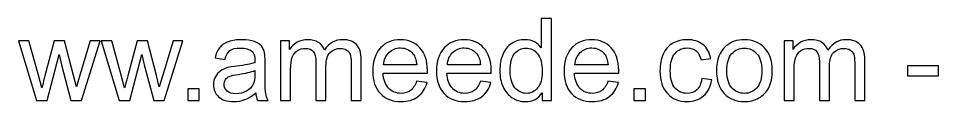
# Model space of a CAD drawing. Header units: millimetres. Extents: x -157 to 980, y -95 to 1044.
# Drawn here: x 110.8 to 178.7, y -94.8 to -88.7 of the extents above; entities that cross this region are included whole.
import ezdxf

# ---------------------------------------------------------------- set-up
doc = ezdxf.new("R2010")
doc.units = ezdxf.units.MM
doc.header["$MEASUREMENT"] = 0
doc.layers.add('Layer 1', color=7, linetype='Continuous')

msp = doc.modelspace()

# ---------------------------------------------------------------- linework, layer by layer
at = {"layer": 'Layer 1', "color": 250}
for points, knots in [([(149.4465, -94.7385), (149.4465, -94.7385), (149.4465, -94.1811), (149.4465, -94.1811), (149.4465, -94.1811), (149.1686, -94.6143), (148.7593, -94.8316), (148.2189, -94.8316), (148.2189, -94.8316), (147.8689, -94.8316), (147.5472, -94.7357), (147.2551, -94.5424), (147.2551, -94.5424), (146.9616, -94.3504), (146.7344, -94.0809), (146.5721, -93.7366), (146.5721, -93.7366), (146.4112, -93.3909), (146.3308, -92.9944), (146.3308, -92.5456), (146.3308, -92.5456), (146.3308, -92.1082), (146.4042, -91.7117), (146.5495, -91.3546), (146.5495, -91.3546), (146.6963, -90.999), (146.915, -90.7253), (147.2071, -90.5362), (147.2071, -90.5362), (147.4978, -90.3457), (147.8252, -90.2511), (148.185, -90.2511), (148.185, -90.2511), (148.4503, -90.2511), (148.686, -90.3076), (148.892, -90.4191), (148.892, -90.4191), (149.098, -90.5306), (149.2659, -90.6773), (149.3957, -90.8565), (149.3957, -90.8565), (149.3957, -90.8565), (149.3957, -88.6763), (149.3957, -88.6763), (149.3957, -88.6763), (149.3957, -88.6763), (150.1408, -88.6763), (150.1408, -88.6763), (150.1408, -88.6763), (150.1408, -88.6763), (150.1408, -94.7385), (150.1408, -94.7385), (150.1408, -94.7385), (150.1408, -94.7385), (149.4465, -94.7385), (149.4465, -94.7385)], [0, 0, 0, 0, 0.0666667, 0.0666667, 0.0666667, 0.0666667, 0.1333333, 0.1333333, 0.1333333, 0.1333333, 0.2, 0.2, 0.2, 0.2, 0.2666667, 0.2666667, 0.2666667, 0.2666667, 0.3333333, 0.3333333, 0.3333333, 0.3333333, 0.4, 0.4, 0.4, 0.4, 0.4666667, 0.4666667, 0.4666667, 0.4666667, 0.5333333, 0.5333333, 0.5333333, 0.5333333, 0.6, 0.6, 0.6, 0.6, 0.6666667, 0.6666667, 0.6666667, 0.6666667, 0.7333333, 0.7333333, 0.7333333, 0.7333333, 0.8, 0.8, 0.8, 0.8, 0.8666667, 0.8666667, 0.8666667, 0.8666667, 1, 1, 1, 1]), ([(112.1069, -94.7385), (112.1069, -94.7385), (110.7791, -90.3443), (110.7791, -90.3443), (110.7791, -90.3443), (110.7791, -90.3443), (111.558, -90.3443), (111.558, -90.3443), (111.558, -90.3443), (111.558, -90.3443), (112.2593, -92.8801), (112.2593, -92.8801), (112.2593, -92.8801), (112.2593, -92.8801), (112.5077, -93.8241), (112.5077, -93.8241), (112.5077, -93.8241), (112.5176, -93.7775), (112.5938, -93.4756), (112.7349, -92.9182), (112.7349, -92.9182), (112.7349, -92.9182), (113.4306, -90.3443), (113.4306, -90.3443), (113.4306, -90.3443), (113.4306, -90.3443), (114.194, -90.3443), (114.194, -90.3443), (114.194, -90.3443), (114.194, -90.3443), (114.8558, -92.8956), (114.8558, -92.8956), (114.8558, -92.8956), (114.8558, -92.8956), (115.0717, -93.7324), (115.0717, -93.7324), (115.0717, -93.7324), (115.0717, -93.7324), (115.3243, -92.8843), (115.3243, -92.8843), (115.3243, -92.8843), (115.3243, -92.8843), (116.0835, -90.3443), (116.0835, -90.3443), (116.0835, -90.3443), (116.0835, -90.3443), (116.8074, -90.3443), (116.8074, -90.3443), (116.8074, -90.3443), (116.8074, -90.3443), (115.4287, -94.7385), (115.4287, -94.7385), (115.4287, -94.7385), (115.4287, -94.7385), (114.6582, -94.7385), (114.6582, -94.7385), (114.6582, -94.7385), (114.6582, -94.7385), (113.9611, -92.1096), (113.9611, -92.1096), (113.9611, -92.1096), (113.9611, -92.1096), (113.7847, -91.3575), (113.7847, -91.3575), (113.7847, -91.3575), (113.7847, -91.3575), (112.8957, -94.7385), (112.8957, -94.7385), (112.8957, -94.7385), (112.8957, -94.7385), (112.1069, -94.7385), (112.1069, -94.7385)], [0, 0, 0, 0, 0.0526316, 0.0526316, 0.0526316, 0.0526316, 0.1052632, 0.1052632, 0.1052632, 0.1052632, 0.1578947, 0.1578947, 0.1578947, 0.1578947, 0.2105263, 0.2105263, 0.2105263, 0.2105263, 0.2631579, 0.2631579, 0.2631579, 0.2631579, 0.3157895, 0.3157895, 0.3157895, 0.3157895, 0.3684211, 0.3684211, 0.3684211, 0.3684211, 0.4210526, 0.4210526, 0.4210526, 0.4210526, 0.4736842, 0.4736842, 0.4736842, 0.4736842, 0.5263158, 0.5263158, 0.5263158, 0.5263158, 0.5789474, 0.5789474, 0.5789474, 0.5789474, 0.6315789, 0.6315789, 0.6315789, 0.6315789, 0.6842105, 0.6842105, 0.6842105, 0.6842105, 0.7368421, 0.7368421, 0.7368421, 0.7368421, 0.7894737, 0.7894737, 0.7894737, 0.7894737, 0.8421053, 0.8421053, 0.8421053, 0.8421053, 0.8947368, 0.8947368, 0.8947368, 0.8947368, 1, 1, 1, 1]), ([(118.2213, -94.7385), (118.2213, -94.7385), (116.8935, -90.3443), (116.8935, -90.3443), (116.8935, -90.3443), (116.8935, -90.3443), (117.6724, -90.3443), (117.6724, -90.3443), (117.6724, -90.3443), (117.6724, -90.3443), (118.3737, -92.8801), (118.3737, -92.8801), (118.3737, -92.8801), (118.3737, -92.8801), (118.6221, -93.8241), (118.6221, -93.8241), (118.6221, -93.8241), (118.632, -93.7775), (118.7082, -93.4756), (118.8493, -92.9182), (118.8493, -92.9182), (118.8493, -92.9182), (119.545, -90.3443), (119.545, -90.3443), (119.545, -90.3443), (119.545, -90.3443), (120.3084, -90.3443), (120.3084, -90.3443), (120.3084, -90.3443), (120.3084, -90.3443), (120.9702, -92.8956), (120.9702, -92.8956), (120.9702, -92.8956), (120.9702, -92.8956), (121.1861, -93.7324), (121.1861, -93.7324), (121.1861, -93.7324), (121.1861, -93.7324), (121.4387, -92.8843), (121.4387, -92.8843), (121.4387, -92.8843), (121.4387, -92.8843), (122.1979, -90.3443), (122.1979, -90.3443), (122.1979, -90.3443), (122.1979, -90.3443), (122.9218, -90.3443), (122.9218, -90.3443), (122.9218, -90.3443), (122.9218, -90.3443), (121.5431, -94.7385), (121.5431, -94.7385), (121.5431, -94.7385), (121.5431, -94.7385), (120.7726, -94.7385), (120.7726, -94.7385), (120.7726, -94.7385), (120.7726, -94.7385), (120.0755, -92.1096), (120.0755, -92.1096), (120.0755, -92.1096), (120.0755, -92.1096), (119.8991, -91.3575), (119.8991, -91.3575), (119.8991, -91.3575), (119.8991, -91.3575), (119.0101, -94.7385), (119.0101, -94.7385), (119.0101, -94.7385), (119.0101, -94.7385), (118.2213, -94.7385), (118.2213, -94.7385)], [0, 0, 0, 0, 0.0526316, 0.0526316, 0.0526316, 0.0526316, 0.1052632, 0.1052632, 0.1052632, 0.1052632, 0.1578947, 0.1578947, 0.1578947, 0.1578947, 0.2105263, 0.2105263, 0.2105263, 0.2105263, 0.2631579, 0.2631579, 0.2631579, 0.2631579, 0.3157895, 0.3157895, 0.3157895, 0.3157895, 0.3684211, 0.3684211, 0.3684211, 0.3684211, 0.4210526, 0.4210526, 0.4210526, 0.4210526, 0.4736842, 0.4736842, 0.4736842, 0.4736842, 0.5263158, 0.5263158, 0.5263158, 0.5263158, 0.5789474, 0.5789474, 0.5789474, 0.5789474, 0.6315789, 0.6315789, 0.6315789, 0.6315789, 0.6842105, 0.6842105, 0.6842105, 0.6842105, 0.7368421, 0.7368421, 0.7368421, 0.7368421, 0.7894737, 0.7894737, 0.7894737, 0.7894737, 0.8421053, 0.8421053, 0.8421053, 0.8421053, 0.8947368, 0.8947368, 0.8947368, 0.8947368, 1, 1, 1, 1]), ([(128.3009, -94.1882), (128.0243, -94.4238), (127.7576, -94.5889), (127.5022, -94.6863), (127.5022, -94.6863), (127.2468, -94.7837), (126.9731, -94.8316), (126.6795, -94.8316), (126.6795, -94.8316), (126.1969, -94.8316), (125.8258, -94.7145), (125.5662, -94.4789), (125.5662, -94.4789), (125.3065, -94.2446), (125.1767, -93.944), (125.1767, -93.5786), (125.1767, -93.5786), (125.1767, -93.3641), (125.2261, -93.1679), (125.3235, -92.9901), (125.3235, -92.9901), (125.4222, -92.8123), (125.5506, -92.6712), (125.7087, -92.564), (125.7087, -92.564), (125.8681, -92.4567), (126.0459, -92.3749), (126.2449, -92.3198), (126.2449, -92.3198), (126.3917, -92.2817), (126.6132, -92.2451), (126.9081, -92.2084), (126.9081, -92.2084), (127.5093, -92.1378), (127.9538, -92.0517), (128.2374, -91.953), (128.2374, -91.953), (128.2402, -91.8514), (128.2416, -91.7864), (128.2416, -91.7596), (128.2416, -91.7596), (128.2416, -91.4577), (128.1711, -91.2446), (128.03, -91.1204), (128.03, -91.1204), (127.8395, -90.9525), (127.5558, -90.8692), (127.1805, -90.8692), (127.1805, -90.8692), (126.8291, -90.8692), (126.5695, -90.9313), (126.403, -91.0541), (126.403, -91.0541), (126.235, -91.1768), (126.1123, -91.3942), (126.0318, -91.7074), (126.0318, -91.7074), (126.0318, -91.7074), (125.3037, -91.6058), (125.3037, -91.6058), (125.3037, -91.6058), (125.37, -91.294), (125.4787, -91.0414), (125.6311, -90.8495), (125.6311, -90.8495), (125.7835, -90.6576), (126.0036, -90.5108), (126.2915, -90.4064), (126.2915, -90.4064), (126.5779, -90.3034), (126.9124, -90.2511), (127.2906, -90.2511), (127.2906, -90.2511), (127.6659, -90.2511), (127.9721, -90.2949), (128.2078, -90.3838), (128.2078, -90.3838), (128.442, -90.4727), (128.6156, -90.5828), (128.7257, -90.7168), (128.7257, -90.7168), (128.8357, -90.8509), (128.9133, -91.0202), (128.9585, -91.2248), (128.9585, -91.2248), (128.9825, -91.3518), (128.9952, -91.5804), (128.9952, -91.9092), (128.9952, -91.9092), (128.9952, -91.9092), (128.9952, -92.897), (128.9952, -92.897), (128.9952, -92.897), (128.9952, -93.587), (129.0107, -94.0231), (129.0417, -94.2079), (129.0417, -94.2079), (129.0714, -94.3928), (129.1335, -94.5692), (129.2238, -94.7385), (129.2238, -94.7385), (129.2238, -94.7385), (128.4448, -94.7385), (128.4448, -94.7385), (128.4448, -94.7385), (128.3701, -94.5819), (128.3221, -94.3984), (128.3009, -94.1882)], [0, 0, 0, 0, 0.0357143, 0.0357143, 0.0357143, 0.0357143, 0.0714286, 0.0714286, 0.0714286, 0.0714286, 0.1071429, 0.1071429, 0.1071429, 0.1071429, 0.1428571, 0.1428571, 0.1428571, 0.1428571, 0.1785714, 0.1785714, 0.1785714, 0.1785714, 0.2142857, 0.2142857, 0.2142857, 0.2142857, 0.25, 0.25, 0.25, 0.25, 0.2857143, 0.2857143, 0.2857143, 0.2857143, 0.3214286, 0.3214286, 0.3214286, 0.3214286, 0.3571429, 0.3571429, 0.3571429, 0.3571429, 0.3928571, 0.3928571, 0.3928571, 0.3928571, 0.4285714, 0.4285714, 0.4285714, 0.4285714, 0.4642857, 0.4642857, 0.4642857, 0.4642857, 0.5, 0.5, 0.5, 0.5, 0.5357143, 0.5357143, 0.5357143, 0.5357143, 0.5714286, 0.5714286, 0.5714286, 0.5714286, 0.6071429, 0.6071429, 0.6071429, 0.6071429, 0.6428571, 0.6428571, 0.6428571, 0.6428571, 0.6785714, 0.6785714, 0.6785714, 0.6785714, 0.7142857, 0.7142857, 0.7142857, 0.7142857, 0.75, 0.75, 0.75, 0.75, 0.7857143, 0.7857143, 0.7857143, 0.7857143, 0.8214286, 0.8214286, 0.8214286, 0.8214286, 0.8571429, 0.8571429, 0.8571429, 0.8571429, 0.8928571, 0.8928571, 0.8928571, 0.8928571, 0.9285714, 0.9285714, 0.9285714, 0.9285714, 1, 1, 1, 1]), ([(130.1396, -94.7385), (130.1396, -94.7385), (130.1396, -90.3443), (130.1396, -90.3443), (130.1396, -90.3443), (130.1396, -90.3443), (130.8085, -90.3443), (130.8085, -90.3443), (130.8085, -90.3443), (130.8085, -90.3443), (130.8085, -90.9652), (130.8085, -90.9652), (130.8085, -90.9652), (130.9453, -90.7507), (131.1288, -90.5771), (131.3574, -90.4473), (131.3574, -90.4473), (131.586, -90.3161), (131.8456, -90.2511), (132.1377, -90.2511), (132.1377, -90.2511), (132.4623, -90.2511), (132.729, -90.3189), (132.9364, -90.4529), (132.9364, -90.4529), (133.1439, -90.5884), (133.2906, -90.7761), (133.3753, -91.0188), (133.3753, -91.0188), (133.7252, -90.5066), (134.1782, -90.2511), (134.737, -90.2511), (134.737, -90.2511), (135.1745, -90.2511), (135.5117, -90.3711), (135.746, -90.6124), (135.746, -90.6124), (135.9816, -90.8537), (136.1002, -91.2248), (136.1002, -91.7258), (136.1002, -91.7258), (136.1002, -91.7258), (136.1002, -94.7385), (136.1002, -94.7385), (136.1002, -94.7385), (136.1002, -94.7385), (135.3551, -94.7385), (135.3551, -94.7385), (135.3551, -94.7385), (135.3551, -94.7385), (135.3551, -91.9727), (135.3551, -91.9727), (135.3551, -91.9727), (135.3551, -91.6764), (135.3297, -91.4619), (135.2817, -91.3307), (135.2817, -91.3307), (135.2337, -91.1994), (135.1462, -91.095), (135.0178, -91.0146), (135.0178, -91.0146), (134.8908, -90.9341), (134.7413, -90.8946), (134.5705, -90.8946), (134.5705, -90.8946), (134.2601, -90.8946), (134.0032, -90.9976), (133.7986, -91.2022), (133.7986, -91.2022), (133.594, -91.4083), (133.4924, -91.7371), (133.4924, -92.1886), (133.4924, -92.1886), (133.4924, -92.1886), (133.4924, -94.7385), (133.4924, -94.7385), (133.4924, -94.7385), (133.4924, -94.7385), (132.7473, -94.7385), (132.7473, -94.7385), (132.7473, -94.7385), (132.7473, -94.7385), (132.7473, -91.8866), (132.7473, -91.8866), (132.7473, -91.8866), (132.7473, -91.5564), (132.6867, -91.3081), (132.5653, -91.143), (132.5653, -91.143), (132.444, -90.9779), (132.245, -90.8946), (131.9698, -90.8946), (131.9698, -90.8946), (131.761, -90.8946), (131.5677, -90.9497), (131.3899, -91.0597), (131.3899, -91.0597), (131.2121, -91.1698), (131.0836, -91.3307), (131.0032, -91.5437), (131.0032, -91.5437), (130.9242, -91.7554), (130.8847, -92.0616), (130.8847, -92.461), (130.8847, -92.461), (130.8847, -92.461), (130.8847, -94.7385), (130.8847, -94.7385), (130.8847, -94.7385), (130.8847, -94.7385), (130.1396, -94.7385), (130.1396, -94.7385)], [0, 0, 0, 0, 0.0344828, 0.0344828, 0.0344828, 0.0344828, 0.0689655, 0.0689655, 0.0689655, 0.0689655, 0.1034483, 0.1034483, 0.1034483, 0.1034483, 0.137931, 0.137931, 0.137931, 0.137931, 0.1724138, 0.1724138, 0.1724138, 0.1724138, 0.2068966, 0.2068966, 0.2068966, 0.2068966, 0.2413793, 0.2413793, 0.2413793, 0.2413793, 0.2758621, 0.2758621, 0.2758621, 0.2758621, 0.3103448, 0.3103448, 0.3103448, 0.3103448, 0.3448276, 0.3448276, 0.3448276, 0.3448276, 0.3793103, 0.3793103, 0.3793103, 0.3793103, 0.4137931, 0.4137931, 0.4137931, 0.4137931, 0.4482759, 0.4482759, 0.4482759, 0.4482759, 0.4827586, 0.4827586, 0.4827586, 0.4827586, 0.5172414, 0.5172414, 0.5172414, 0.5172414, 0.5517241, 0.5517241, 0.5517241, 0.5517241, 0.5862069, 0.5862069, 0.5862069, 0.5862069, 0.6206897, 0.6206897, 0.6206897, 0.6206897, 0.6551724, 0.6551724, 0.6551724, 0.6551724, 0.6896552, 0.6896552, 0.6896552, 0.6896552, 0.7241379, 0.7241379, 0.7241379, 0.7241379, 0.7586207, 0.7586207, 0.7586207, 0.7586207, 0.7931034, 0.7931034, 0.7931034, 0.7931034, 0.8275862, 0.8275862, 0.8275862, 0.8275862, 0.862069, 0.862069, 0.862069, 0.862069, 0.8965517, 0.8965517, 0.8965517, 0.8965517, 0.9310345, 0.9310345, 0.9310345, 0.9310345, 1, 1, 1, 1]), ([(140.1896, -93.3161), (140.1896, -93.3161), (140.9601, -93.4177), (140.9601, -93.4177), (140.9601, -93.4177), (140.8401, -93.865), (140.6158, -94.2136), (140.2884, -94.4605), (140.2884, -94.4605), (139.961, -94.7075), (139.5433, -94.8316), (139.0339, -94.8316), (139.0339, -94.8316), (138.3933, -94.8316), (137.8853, -94.6341), (137.5099, -94.239), (137.5099, -94.239), (137.1345, -93.8453), (136.9469, -93.2907), (136.9469, -92.5781), (136.9469, -92.5781), (136.9469, -91.8415), (137.136, -91.2686), (137.5155, -90.8622), (137.5155, -90.8622), (137.8951, -90.4543), (138.3876, -90.2511), (138.993, -90.2511), (138.993, -90.2511), (139.5786, -90.2511), (140.057, -90.4501), (140.4281, -90.8495), (140.4281, -90.8495), (140.7992, -91.2488), (140.9855, -91.8104), (140.9855, -92.5343), (140.9855, -92.5343), (140.9855, -92.5781), (140.9841, -92.6444), (140.9813, -92.7319), (140.9813, -92.7319), (140.9813, -92.7319), (137.7089, -92.7319), (137.7089, -92.7319), (137.7089, -92.7319), (137.7371, -93.2131), (137.8726, -93.5828), (138.1181, -93.8382), (138.1181, -93.8382), (138.3622, -94.0936), (138.6684, -94.222), (139.0339, -94.222), (139.0339, -94.222), (139.3063, -94.222), (139.5391, -94.1501), (139.731, -94.0061), (139.731, -94.0061), (139.9243, -93.8622), (140.0767, -93.6322), (140.1896, -93.3161)], [0, 0, 0, 0, 0.0625, 0.0625, 0.0625, 0.0625, 0.125, 0.125, 0.125, 0.125, 0.1875, 0.1875, 0.1875, 0.1875, 0.25, 0.25, 0.25, 0.25, 0.3125, 0.3125, 0.3125, 0.3125, 0.375, 0.375, 0.375, 0.375, 0.4375, 0.4375, 0.4375, 0.4375, 0.5, 0.5, 0.5, 0.5, 0.5625, 0.5625, 0.5625, 0.5625, 0.625, 0.625, 0.625, 0.625, 0.6875, 0.6875, 0.6875, 0.6875, 0.75, 0.75, 0.75, 0.75, 0.8125, 0.8125, 0.8125, 0.8125, 0.875, 0.875, 0.875, 0.875, 1, 1, 1, 1]), ([(144.8985, -93.3161), (144.8985, -93.3161), (145.669, -93.4177), (145.669, -93.4177), (145.669, -93.4177), (145.549, -93.865), (145.3247, -94.2136), (144.9973, -94.4605), (144.9973, -94.4605), (144.6699, -94.7075), (144.2522, -94.8316), (143.7428, -94.8316), (143.7428, -94.8316), (143.1022, -94.8316), (142.5942, -94.6341), (142.2188, -94.239), (142.2188, -94.239), (141.8434, -93.8453), (141.6558, -93.2907), (141.6558, -92.5781), (141.6558, -92.5781), (141.6558, -91.8415), (141.8449, -91.2686), (142.2244, -90.8622), (142.2244, -90.8622), (142.604, -90.4543), (143.0965, -90.2511), (143.7019, -90.2511), (143.7019, -90.2511), (144.2875, -90.2511), (144.7659, -90.4501), (145.137, -90.8495), (145.137, -90.8495), (145.5081, -91.2488), (145.6944, -91.8104), (145.6944, -92.5343), (145.6944, -92.5343), (145.6944, -92.5781), (145.693, -92.6444), (145.6902, -92.7319), (145.6902, -92.7319), (145.6902, -92.7319), (142.4178, -92.7319), (142.4178, -92.7319), (142.4178, -92.7319), (142.446, -93.2131), (142.5815, -93.5828), (142.827, -93.8382), (142.827, -93.8382), (143.0711, -94.0936), (143.3773, -94.222), (143.7428, -94.222), (143.7428, -94.222), (144.0152, -94.222), (144.248, -94.1501), (144.4399, -94.0061), (144.4399, -94.0061), (144.6332, -93.8622), (144.7856, -93.6322), (144.8985, -93.3161)], [0, 0, 0, 0, 0.0625, 0.0625, 0.0625, 0.0625, 0.125, 0.125, 0.125, 0.125, 0.1875, 0.1875, 0.1875, 0.1875, 0.25, 0.25, 0.25, 0.25, 0.3125, 0.3125, 0.3125, 0.3125, 0.375, 0.375, 0.375, 0.375, 0.4375, 0.4375, 0.4375, 0.4375, 0.5, 0.5, 0.5, 0.5, 0.5625, 0.5625, 0.5625, 0.5625, 0.625, 0.625, 0.625, 0.625, 0.6875, 0.6875, 0.6875, 0.6875, 0.75, 0.75, 0.75, 0.75, 0.8125, 0.8125, 0.8125, 0.8125, 0.875, 0.875, 0.875, 0.875, 1, 1, 1, 1]), ([(154.3163, -93.3161), (154.3163, -93.3161), (155.0868, -93.4177), (155.0868, -93.4177), (155.0868, -93.4177), (154.9668, -93.865), (154.7425, -94.2136), (154.4151, -94.4605), (154.4151, -94.4605), (154.0877, -94.7075), (153.67, -94.8316), (153.1606, -94.8316), (153.1606, -94.8316), (152.52, -94.8316), (152.012, -94.6341), (151.6366, -94.239), (151.6366, -94.239), (151.2612, -93.8453), (151.0736, -93.2907), (151.0736, -92.5781), (151.0736, -92.5781), (151.0736, -91.8415), (151.2627, -91.2686), (151.6422, -90.8622), (151.6422, -90.8622), (152.0218, -90.4543), (152.5143, -90.2511), (153.1197, -90.2511), (153.1197, -90.2511), (153.7053, -90.2511), (154.1837, -90.4501), (154.5548, -90.8495), (154.5548, -90.8495), (154.9259, -91.2488), (155.1122, -91.8104), (155.1122, -92.5343), (155.1122, -92.5343), (155.1122, -92.5781), (155.1108, -92.6444), (155.108, -92.7319), (155.108, -92.7319), (155.108, -92.7319), (151.8356, -92.7319), (151.8356, -92.7319), (151.8356, -92.7319), (151.8638, -93.2131), (151.9993, -93.5828), (152.2448, -93.8382), (152.2448, -93.8382), (152.4889, -94.0936), (152.7951, -94.222), (153.1606, -94.222), (153.1606, -94.222), (153.433, -94.222), (153.6658, -94.1501), (153.8577, -94.0061), (153.8577, -94.0061), (154.051, -93.8622), (154.2034, -93.6322), (154.3163, -93.3161)], [0, 0, 0, 0, 0.0625, 0.0625, 0.0625, 0.0625, 0.125, 0.125, 0.125, 0.125, 0.1875, 0.1875, 0.1875, 0.1875, 0.25, 0.25, 0.25, 0.25, 0.3125, 0.3125, 0.3125, 0.3125, 0.375, 0.375, 0.375, 0.375, 0.4375, 0.4375, 0.4375, 0.4375, 0.5, 0.5, 0.5, 0.5, 0.5625, 0.5625, 0.5625, 0.5625, 0.625, 0.625, 0.625, 0.625, 0.6875, 0.6875, 0.6875, 0.6875, 0.75, 0.75, 0.75, 0.75, 0.8125, 0.8125, 0.8125, 0.8125, 0.875, 0.875, 0.875, 0.875, 1, 1, 1, 1]), ([(161.2505, -93.1298), (161.2505, -93.1298), (161.9786, -93.2314), (161.9786, -93.2314), (161.9786, -93.2314), (161.8982, -93.7324), (161.695, -94.1233), (161.3662, -94.4069), (161.3662, -94.4069), (161.0374, -94.6905), (160.6324, -94.8316), (160.1541, -94.8316), (160.1541, -94.8316), (159.5544, -94.8316), (159.0717, -94.6355), (158.7077, -94.2432), (158.7077, -94.2432), (158.3422, -93.8509), (158.1602, -93.2893), (158.1602, -92.5583), (158.1602, -92.5583), (158.1602, -92.0842), (158.2392, -91.6707), (158.3958, -91.3151), (158.3958, -91.3151), (158.5525, -90.9609), (158.7909, -90.6942), (159.1127, -90.5179), (159.1127, -90.5179), (159.433, -90.34), (159.7815, -90.2511), (160.1597, -90.2511), (160.1597, -90.2511), (160.6353, -90.2511), (161.0261, -90.3711), (161.3281, -90.6124), (161.3281, -90.6124), (161.6315, -90.8537), (161.8262, -91.1966), (161.9109, -91.6397), (161.9109, -91.6397), (161.9109, -91.6397), (161.1912, -91.7498), (161.1912, -91.7498), (161.1912, -91.7498), (161.1221, -91.4548), (161.0007, -91.2333), (160.8244, -91.0837), (160.8244, -91.0837), (160.6494, -90.9355), (160.4377, -90.8608), (160.1894, -90.8608), (160.1894, -90.8608), (159.814, -90.8608), (159.5092, -90.9948), (159.2735, -91.2629), (159.2735, -91.2629), (159.0393, -91.5324), (158.9222, -91.9558), (158.9222, -92.5372), (158.9222, -92.5372), (158.9222, -93.127), (159.0351, -93.5546), (159.2608, -93.8213), (159.2608, -93.8213), (159.488, -94.088), (159.783, -94.222), (160.1456, -94.222), (160.1456, -94.222), (160.4391, -94.222), (160.6832, -94.1331), (160.878, -93.9539), (160.878, -93.9539), (161.0741, -93.7761), (161.1983, -93.501), (161.2505, -93.1298)], [0, 0, 0, 0, 0.05, 0.05, 0.05, 0.05, 0.1, 0.1, 0.1, 0.1, 0.15, 0.15, 0.15, 0.15, 0.2, 0.2, 0.2, 0.2, 0.25, 0.25, 0.25, 0.25, 0.3, 0.3, 0.3, 0.3, 0.35, 0.35, 0.35, 0.35, 0.4, 0.4, 0.4, 0.4, 0.45, 0.45, 0.45, 0.45, 0.5, 0.5, 0.5, 0.5, 0.55, 0.55, 0.55, 0.55, 0.6, 0.6, 0.6, 0.6, 0.65, 0.65, 0.65, 0.65, 0.7, 0.7, 0.7, 0.7, 0.75, 0.75, 0.75, 0.75, 0.8, 0.8, 0.8, 0.8, 0.85, 0.85, 0.85, 0.85, 0.9, 0.9, 0.9, 0.9, 1, 1, 1, 1]), ([(162.3343, -92.5414), (162.3343, -91.73), (162.5601, -91.1289), (163.013, -90.738), (163.013, -90.738), (163.3898, -90.4134), (163.8513, -90.2511), (164.3945, -90.2511), (164.3945, -90.2511), (164.9971, -90.2511), (165.491, -90.4487), (165.8748, -90.8438), (165.8748, -90.8438), (166.2572, -91.2375), (166.4491, -91.7836), (166.4491, -92.4793), (166.4491, -92.4793), (166.4491, -93.0437), (166.3645, -93.4868), (166.1951, -93.81), (166.1951, -93.81), (166.0258, -94.1331), (165.7788, -94.3843), (165.4543, -94.5635), (165.4543, -94.5635), (165.1311, -94.7427), (164.7769, -94.8316), (164.3945, -94.8316), (164.3945, -94.8316), (163.7793, -94.8316), (163.2826, -94.6355), (162.903, -94.2418), (162.903, -94.2418), (162.5234, -93.8481), (162.3343, -93.2808), (162.3343, -92.5414)], [0, 0, 0, 0, 0.1, 0.1, 0.1, 0.1, 0.2, 0.2, 0.2, 0.2, 0.3, 0.3, 0.3, 0.3, 0.4, 0.4, 0.4, 0.4, 0.5, 0.5, 0.5, 0.5, 0.6, 0.6, 0.6, 0.6, 0.7, 0.7, 0.7, 0.7, 0.8, 0.8, 0.8, 0.8, 1, 1, 1, 1]), ([(167.3226, -94.7385), (167.3226, -94.7385), (167.3226, -90.3443), (167.3226, -90.3443), (167.3226, -90.3443), (167.3226, -90.3443), (167.9915, -90.3443), (167.9915, -90.3443), (167.9915, -90.3443), (167.9915, -90.3443), (167.9915, -90.9652), (167.9915, -90.9652), (167.9915, -90.9652), (168.1283, -90.7507), (168.3118, -90.5771), (168.5404, -90.4473), (168.5404, -90.4473), (168.769, -90.3161), (169.0286, -90.2511), (169.3207, -90.2511), (169.3207, -90.2511), (169.6453, -90.2511), (169.912, -90.3189), (170.1194, -90.4529), (170.1194, -90.4529), (170.3269, -90.5884), (170.4736, -90.7761), (170.5583, -91.0188), (170.5583, -91.0188), (170.9082, -90.5066), (171.3612, -90.2511), (171.92, -90.2511), (171.92, -90.2511), (172.3575, -90.2511), (172.6947, -90.3711), (172.929, -90.6124), (172.929, -90.6124), (173.1646, -90.8537), (173.2832, -91.2248), (173.2832, -91.7258), (173.2832, -91.7258), (173.2832, -91.7258), (173.2832, -94.7385), (173.2832, -94.7385), (173.2832, -94.7385), (173.2832, -94.7385), (172.5381, -94.7385), (172.5381, -94.7385), (172.5381, -94.7385), (172.5381, -94.7385), (172.5381, -91.9727), (172.5381, -91.9727), (172.5381, -91.9727), (172.5381, -91.6764), (172.5127, -91.4619), (172.4647, -91.3307), (172.4647, -91.3307), (172.4167, -91.1994), (172.3292, -91.095), (172.2008, -91.0146), (172.2008, -91.0146), (172.0738, -90.9341), (171.9243, -90.8946), (171.7535, -90.8946), (171.7535, -90.8946), (171.4431, -90.8946), (171.1862, -90.9976), (170.9816, -91.2022), (170.9816, -91.2022), (170.777, -91.4083), (170.6754, -91.7371), (170.6754, -92.1886), (170.6754, -92.1886), (170.6754, -92.1886), (170.6754, -94.7385), (170.6754, -94.7385), (170.6754, -94.7385), (170.6754, -94.7385), (169.9303, -94.7385), (169.9303, -94.7385), (169.9303, -94.7385), (169.9303, -94.7385), (169.9303, -91.8866), (169.9303, -91.8866), (169.9303, -91.8866), (169.9303, -91.5564), (169.8697, -91.3081), (169.7483, -91.143), (169.7483, -91.143), (169.627, -90.9779), (169.428, -90.8946), (169.1528, -90.8946), (169.1528, -90.8946), (168.944, -90.8946), (168.7507, -90.9497), (168.5729, -91.0597), (168.5729, -91.0597), (168.3951, -91.1698), (168.2666, -91.3307), (168.1862, -91.5437), (168.1862, -91.5437), (168.1072, -91.7554), (168.0677, -92.0616), (168.0677, -92.461), (168.0677, -92.461), (168.0677, -92.461), (168.0677, -94.7385), (168.0677, -94.7385), (168.0677, -94.7385), (168.0677, -94.7385), (167.3226, -94.7385), (167.3226, -94.7385)], [0, 0, 0, 0, 0.0344828, 0.0344828, 0.0344828, 0.0344828, 0.0689655, 0.0689655, 0.0689655, 0.0689655, 0.1034483, 0.1034483, 0.1034483, 0.1034483, 0.137931, 0.137931, 0.137931, 0.137931, 0.1724138, 0.1724138, 0.1724138, 0.1724138, 0.2068966, 0.2068966, 0.2068966, 0.2068966, 0.2413793, 0.2413793, 0.2413793, 0.2413793, 0.2758621, 0.2758621, 0.2758621, 0.2758621, 0.3103448, 0.3103448, 0.3103448, 0.3103448, 0.3448276, 0.3448276, 0.3448276, 0.3448276, 0.3793103, 0.3793103, 0.3793103, 0.3793103, 0.4137931, 0.4137931, 0.4137931, 0.4137931, 0.4482759, 0.4482759, 0.4482759, 0.4482759, 0.4827586, 0.4827586, 0.4827586, 0.4827586, 0.5172414, 0.5172414, 0.5172414, 0.5172414, 0.5517241, 0.5517241, 0.5517241, 0.5517241, 0.5862069, 0.5862069, 0.5862069, 0.5862069, 0.6206897, 0.6206897, 0.6206897, 0.6206897, 0.6551724, 0.6551724, 0.6551724, 0.6551724, 0.6896552, 0.6896552, 0.6896552, 0.6896552, 0.7241379, 0.7241379, 0.7241379, 0.7241379, 0.7586207, 0.7586207, 0.7586207, 0.7586207, 0.7931034, 0.7931034, 0.7931034, 0.7931034, 0.8275862, 0.8275862, 0.8275862, 0.8275862, 0.862069, 0.862069, 0.862069, 0.862069, 0.8965517, 0.8965517, 0.8965517, 0.8965517, 0.9310345, 0.9310345, 0.9310345, 0.9310345, 1, 1, 1, 1]), ([(137.7512, -92.1223), (137.7512, -92.1223), (140.1981, -92.1223), (140.1981, -92.1223), (140.1981, -92.1223), (140.1656, -91.7526), (140.0711, -91.476), (139.9173, -91.2911), (139.9173, -91.2911), (139.6816, -91.0047), (139.374, -90.8608), (138.9972, -90.8608), (138.9972, -90.8608), (138.6557, -90.8608), (138.3693, -90.9751), (138.1364, -91.2037), (138.1364, -91.2037), (137.905, -91.4323), (137.7766, -91.7385), (137.7512, -92.1223)], [0, 0, 0, 0, 0.1666667, 0.1666667, 0.1666667, 0.1666667, 0.3333333, 0.3333333, 0.3333333, 0.3333333, 0.5, 0.5, 0.5, 0.5, 0.6666667, 0.6666667, 0.6666667, 0.6666667, 1, 1, 1, 1]), ([(142.4601, -92.1223), (142.4601, -92.1223), (144.907, -92.1223), (144.907, -92.1223), (144.907, -92.1223), (144.8745, -91.7526), (144.78, -91.476), (144.6262, -91.2911), (144.6262, -91.2911), (144.3905, -91.0047), (144.0829, -90.8608), (143.7061, -90.8608), (143.7061, -90.8608), (143.3646, -90.8608), (143.0782, -90.9751), (142.8453, -91.2037), (142.8453, -91.2037), (142.6139, -91.4323), (142.4855, -91.7385), (142.4601, -92.1223)], [0, 0, 0, 0, 0.1666667, 0.1666667, 0.1666667, 0.1666667, 0.3333333, 0.3333333, 0.3333333, 0.3333333, 0.5, 0.5, 0.5, 0.5, 0.6666667, 0.6666667, 0.6666667, 0.6666667, 1, 1, 1, 1]), ([(147.0928, -92.547), (147.0928, -93.1087), (147.2113, -93.5278), (147.4498, -93.8058), (147.4498, -93.8058), (147.6869, -94.0837), (147.9677, -94.222), (148.2908, -94.222), (148.2908, -94.222), (148.6168, -94.222), (148.8934, -94.0894), (149.122, -93.8241), (149.122, -93.8241), (149.3492, -93.5588), (149.4635, -93.1538), (149.4635, -92.6091), (149.4635, -92.6091), (149.4635, -92.0108), (149.3478, -91.5705), (149.1149, -91.2897), (149.1149, -91.2897), (148.8835, -91.0089), (148.5971, -90.8692), (148.257, -90.8692), (148.257, -90.8692), (147.9254, -90.8692), (147.6488, -91.0033), (147.4258, -91.2728), (147.4258, -91.2728), (147.2043, -91.5423), (147.0928, -91.9671), (147.0928, -92.547)], [0, 0, 0, 0, 0.1111111, 0.1111111, 0.1111111, 0.1111111, 0.2222222, 0.2222222, 0.2222222, 0.2222222, 0.3333333, 0.3333333, 0.3333333, 0.3333333, 0.4444444, 0.4444444, 0.4444444, 0.4444444, 0.5555556, 0.5555556, 0.5555556, 0.5555556, 0.6666667, 0.6666667, 0.6666667, 0.6666667, 0.7777778, 0.7777778, 0.7777778, 0.7777778, 1, 1, 1, 1]), ([(151.8779, -92.1223), (151.8779, -92.1223), (154.3248, -92.1223), (154.3248, -92.1223), (154.3248, -92.1223), (154.2923, -91.7526), (154.1978, -91.476), (154.044, -91.2911), (154.044, -91.2911), (153.8083, -91.0047), (153.5007, -90.8608), (153.1239, -90.8608), (153.1239, -90.8608), (152.7824, -90.8608), (152.496, -90.9751), (152.2631, -91.2037), (152.2631, -91.2037), (152.0317, -91.4323), (151.9033, -91.7385), (151.8779, -92.1223)], [0, 0, 0, 0, 0.1666667, 0.1666667, 0.1666667, 0.1666667, 0.3333333, 0.3333333, 0.3333333, 0.3333333, 0.5, 0.5, 0.5, 0.5, 0.6666667, 0.6666667, 0.6666667, 0.6666667, 1, 1, 1, 1]), ([(163.0963, -92.5428), (163.0963, -93.1044), (163.2191, -93.5249), (163.4646, -93.8029), (163.4646, -93.8029), (163.7116, -94.0823), (164.0206, -94.222), (164.3945, -94.222), (164.3945, -94.222), (164.7642, -94.222), (165.0719, -94.0823), (165.3188, -93.8015), (165.3188, -93.8015), (165.5643, -93.5207), (165.6871, -93.0931), (165.6871, -92.5188), (165.6871, -92.5188), (165.6871, -91.9769), (165.5629, -91.5663), (165.316, -91.2883), (165.316, -91.2883), (165.069, -91.0089), (164.7614, -90.8692), (164.3945, -90.8692), (164.3945, -90.8692), (164.0206, -90.8692), (163.7116, -91.0075), (163.4646, -91.2855), (163.4646, -91.2855), (163.2191, -91.5635), (163.0963, -91.9826), (163.0963, -92.5428)], [0, 0, 0, 0, 0.1111111, 0.1111111, 0.1111111, 0.1111111, 0.2222222, 0.2222222, 0.2222222, 0.2222222, 0.3333333, 0.3333333, 0.3333333, 0.3333333, 0.4444444, 0.4444444, 0.4444444, 0.4444444, 0.5555556, 0.5555556, 0.5555556, 0.5555556, 0.6666667, 0.6666667, 0.6666667, 0.6666667, 0.7777778, 0.7777778, 0.7777778, 0.7777778, 1, 1, 1, 1]), ([(176.4314, -92.9182), (176.4314, -92.9182), (176.4314, -92.1731), (176.4314, -92.1731), (176.4314, -92.1731), (176.4314, -92.1731), (178.7343, -92.1731), (178.7343, -92.1731), (178.7343, -92.1731), (178.7343, -92.1731), (178.7343, -92.9182), (178.7343, -92.9182), (178.7343, -92.9182), (178.7343, -92.9182), (176.4314, -92.9182), (176.4314, -92.9182)], [0, 0, 0, 0, 0.2, 0.2, 0.2, 0.2, 0.4, 0.4, 0.4, 0.4, 0.6, 0.6, 0.6, 0.6, 1, 1, 1, 1]), ([(128.2416, -92.5372), (127.9707, -92.6472), (127.5643, -92.7404), (127.0224, -92.8166), (127.0224, -92.8166), (126.7148, -92.8603), (126.4975, -92.9097), (126.3705, -92.9647), (126.3705, -92.9647), (126.2435, -93.0198), (126.1461, -93.1002), (126.077, -93.2046), (126.077, -93.2046), (126.0078, -93.3104), (125.9726, -93.4276), (125.9726, -93.5574), (125.9726, -93.5574), (125.9726, -93.7535), (126.0474, -93.9186), (126.1983, -94.0499), (126.1983, -94.0499), (126.3493, -94.1811), (126.5695, -94.2474), (126.8588, -94.2474), (126.8588, -94.2474), (127.1452, -94.2474), (127.4006, -94.1853), (127.625, -94.0598), (127.625, -94.0598), (127.8479, -93.9356), (128.013, -93.7648), (128.1175, -93.5489), (128.1175, -93.5489), (128.1979, -93.381), (128.2374, -93.1341), (128.2374, -92.8081), (128.2374, -92.8081), (128.2374, -92.8081), (128.2416, -92.5372), (128.2416, -92.5372)], [0, 0, 0, 0, 0.0909091, 0.0909091, 0.0909091, 0.0909091, 0.1818182, 0.1818182, 0.1818182, 0.1818182, 0.2727273, 0.2727273, 0.2727273, 0.2727273, 0.3636364, 0.3636364, 0.3636364, 0.3636364, 0.4545455, 0.4545455, 0.4545455, 0.4545455, 0.5454545, 0.5454545, 0.5454545, 0.5454545, 0.6363636, 0.6363636, 0.6363636, 0.6363636, 0.7272727, 0.7272727, 0.7272727, 0.7272727, 0.8181818, 0.8181818, 0.8181818, 0.8181818, 1, 1, 1, 1]), ([(123.2901, -94.7385), (123.2901, -94.7385), (123.2901, -93.8918), (123.2901, -93.8918), (123.2901, -93.8918), (123.2901, -93.8918), (124.1367, -93.8918), (124.1367, -93.8918), (124.1367, -93.8918), (124.1367, -93.8918), (124.1367, -94.7385), (124.1367, -94.7385), (124.1367, -94.7385), (124.1367, -94.7385), (123.2901, -94.7385), (123.2901, -94.7385)], [0, 0, 0, 0, 0.2, 0.2, 0.2, 0.2, 0.4, 0.4, 0.4, 0.4, 0.6, 0.6, 0.6, 0.6, 1, 1, 1, 1]), ([(156.2397, -94.7385), (156.2397, -94.7385), (156.2397, -93.8918), (156.2397, -93.8918), (156.2397, -93.8918), (156.2397, -93.8918), (157.0863, -93.8918), (157.0863, -93.8918), (157.0863, -93.8918), (157.0863, -93.8918), (157.0863, -94.7385), (157.0863, -94.7385), (157.0863, -94.7385), (157.0863, -94.7385), (156.2397, -94.7385), (156.2397, -94.7385)], [0, 0, 0, 0, 0.2, 0.2, 0.2, 0.2, 0.4, 0.4, 0.4, 0.4, 0.6, 0.6, 0.6, 0.6, 1, 1, 1, 1])]:
    msp.add_open_spline(points, degree=3, knots=knots, dxfattribs=at)

doc.saveas('drawing.dxf')
